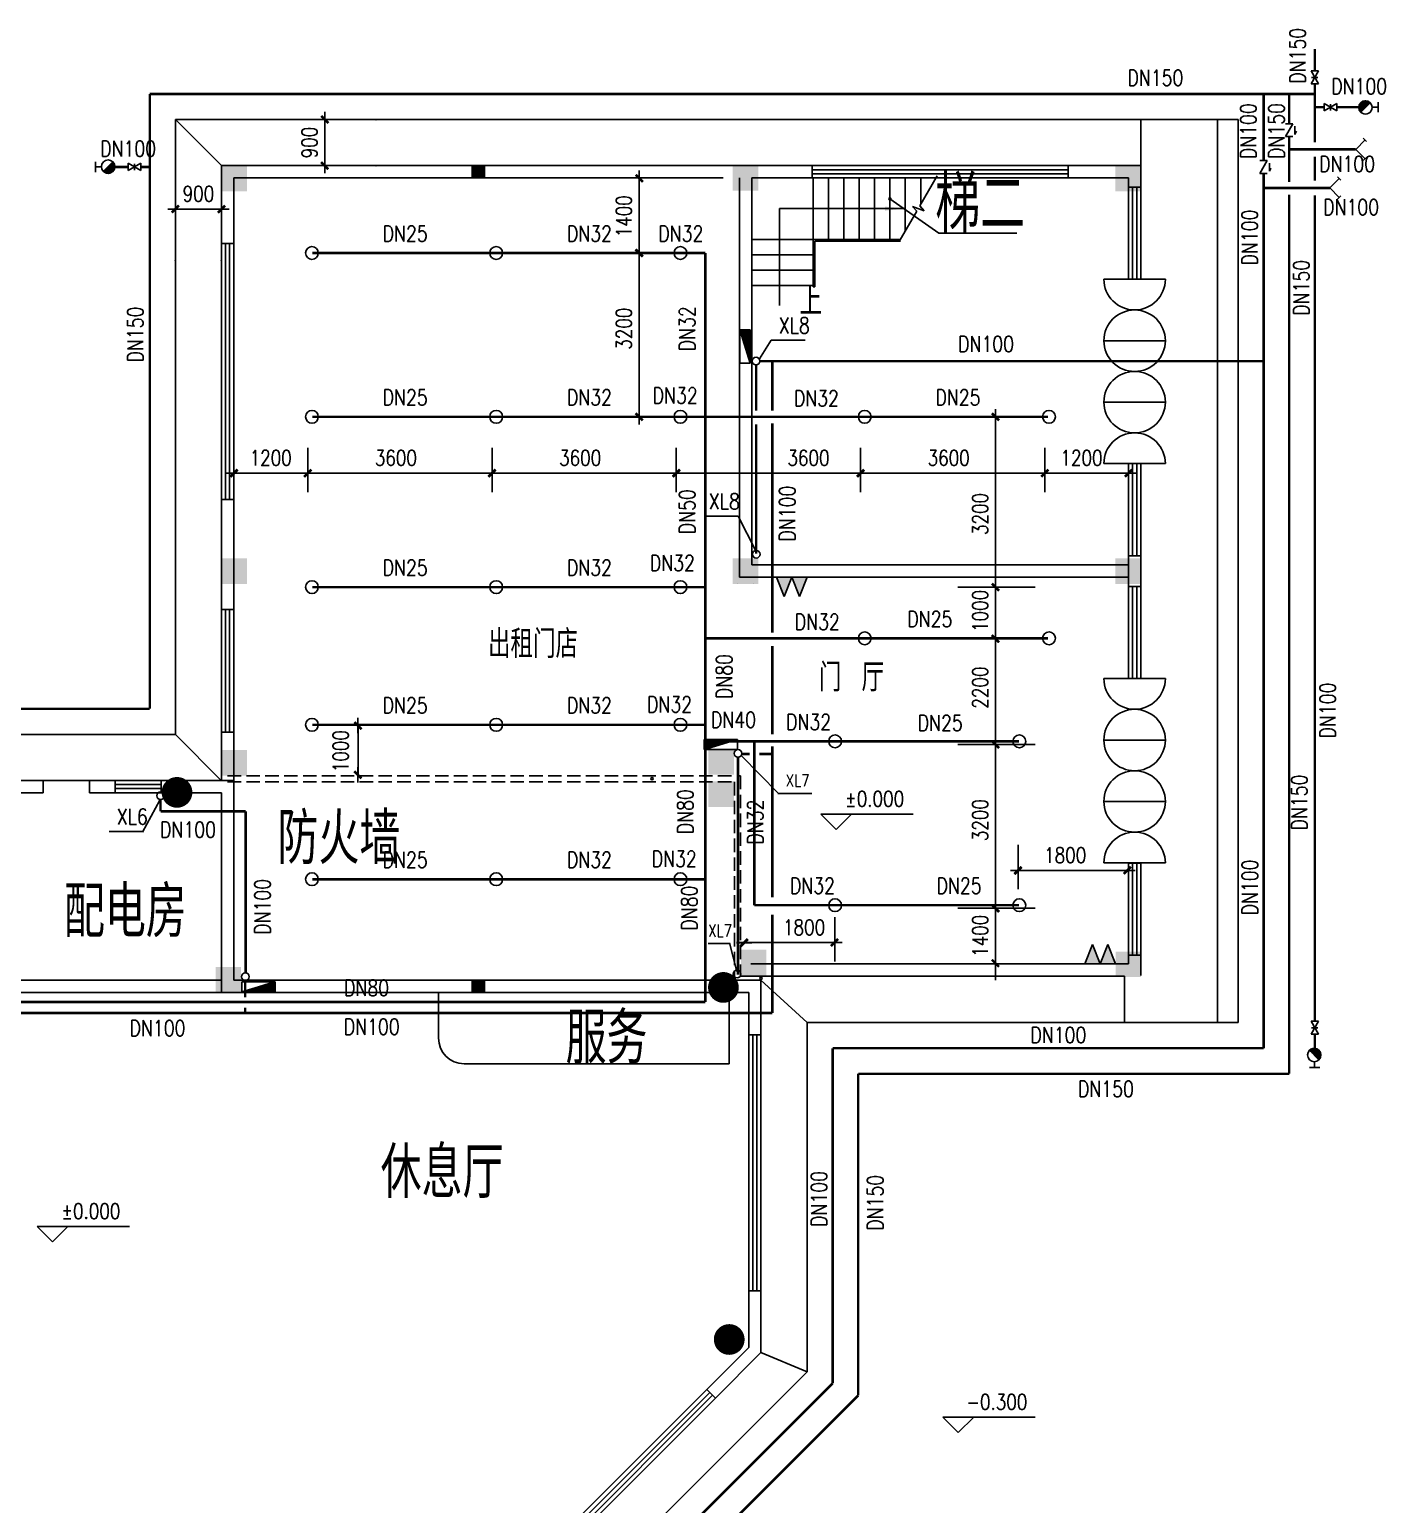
# Model space of a CAD drawing. Extents: x -59612 to 32938, y -7258 to 51372.
# Drawn here: x 7771 to 32938, y 24001 to 51372 of the extents above; entities that cross this region are included whole.
import ezdxf
from ezdxf.enums import TextEntityAlignment as Align

# ---------------------------------------------------------------- set-up
doc = ezdxf.new("R2010")
doc.units = 0
doc.header["$LTSCALE"] = 1000
doc.header["$MEASUREMENT"] = 0
doc.linetypes.add('DASH', pattern=[0.35, 0.25, -0.1])
doc.layers.get('0').update_dxf_attribs({"linetype": 'CONTINUOUS'})
doc.layers.get('DEFPOINTS').update_dxf_attribs({"linetype": 'CONTINUOUS'})
for name, color, linetype in [('P_LS_', 6, 'CONTINUOUS'), ('P_LS_GJ', 7, 'CONTINUOUS'), ('P_PL_', 4, 'CONTINUOUS'), ('P_PL_PT', 7, 'CONTINUOUS'), ('P_XF_', 4, 'CONTINUOUS'), ('P_XF_GJ', 7, 'CONTINUOUS'), ('PUB_TEXT', 7, 'CONTINUOUS'), ('WALL', 4, 'CONTINUOUS'), ('X_LS_', 6, 'CONTINUOUS'), ('X_LS_GJ', 7, 'CONTINUOUS'), ('X_XF_GJ', 7, 'CONTINUOUS'), ('墙线__窗台线', 7, 'CONTINUOUS')]:
    doc.layers.add(name, color=color, linetype=linetype)
doc.styles.add('_HZTXT', font='txt.shx', dxfattribs={"width": 0.8, "bigfont": 'hztxt.shx'})
doc.styles.add('DIM_FONT', font='SIMPLEX.shx', dxfattribs={"width": 0.8})

# ---------------------------------------------------------------- blocks, each defined once
blk = doc.blocks.new('_DIMX')
blk.add_line((-150, 0), (150, 0))
at = {"const_width": 50}
blk.add_lwpolyline([(-70, -70), (70, 70)], dxfattribs=at)
blk = doc.blocks.new('*X16')
at = {"color": 0}
for p, q in [((7200.80625, 5700.80625), (7201, 5700.80625)), ((7200.8125, 5700.8125), (7201, 5700.8125)), ((7200.81875, 5700.81875), (7201, 5700.81875)), ((7200.825, 5700.825), (7201, 5700.825)), ((7200.83125, 5700.83125), (7201, 5700.83125)), ((7200.8375, 5700.8375), (7201, 5700.8375)), ((7200.84375, 5700.84375), (7201, 5700.84375)), ((7200.85, 5700.85), (7201, 5700.85)), ((7200.85625, 5700.85625), (7201, 5700.85625)), ((7200.8625, 5700.8625), (7201, 5700.8625)), ((7200.86875, 5700.86875), (7201, 5700.86875)), ((7200.875, 5700.875), (7201, 5700.875)), ((7200.88125, 5700.88125), (7201, 5700.88125)), ((7200.8875, 5700.8875), (7201, 5700.8875)), ((7200.89375, 5700.89375), (7201, 5700.89375)), ((7200.9, 5700.9), (7201, 5700.9)), ((7200.90625, 5700.90625), (7201, 5700.90625)), ((7200.9125, 5700.9125), (7201, 5700.9125)), ((7200.91875, 5700.91875), (7201, 5700.91875)), ((7200.925, 5700.925), (7201, 5700.925)), ((7200.93125, 5700.93125), (7201, 5700.93125)), ((7200.9375, 5700.9375), (7201, 5700.9375)), ((7200.94375, 5700.94375), (7201, 5700.94375)), ((7200.95, 5700.95), (7201, 5700.95)), ((7200.95625, 5700.95625), (7201, 5700.95625)), ((7200.9625, 5700.9625), (7201, 5700.9625)), ((7200.96875, 5700.96875), (7201, 5700.96875)), ((7200.975, 5700.975), (7201, 5700.975)), ((7200.98125, 5700.98125), (7201, 5700.98125)), ((7200.9875, 5700.9875), (7201, 5700.9875)), ((7200.99375, 5700.99375), (7201, 5700.99375)), ((7200.3625, 5700.3625), (7201, 5700.3625)), ((7200.36875, 5700.36875), (7201, 5700.36875)), ((7200.375, 5700.375), (7201, 5700.375)), ((7200.38125, 5700.38125), (7201, 5700.38125)), ((7200.3875, 5700.3875), (7201, 5700.3875)), ((7200.39375, 5700.39375), (7201, 5700.39375)), ((7200.4, 5700.4), (7201, 5700.4)), ((7200.40625, 5700.40625), (7201, 5700.40625)), ((7200.4125, 5700.4125), (7201, 5700.4125)), ((7200.41875, 5700.41875), (7201, 5700.41875)), ((7200.425, 5700.425), (7201, 5700.425)), ((7200.43125, 5700.43125), (7201, 5700.43125)), ((7200.4375, 5700.4375), (7201, 5700.4375)), ((7200.44375, 5700.44375), (7201, 5700.44375)), ((7200.45, 5700.45), (7201, 5700.45)), ((7200.45625, 5700.45625), (7201, 5700.45625)), ((7200.4625, 5700.4625), (7201, 5700.4625)), ((7200.46875, 5700.46875), (7201, 5700.46875)), ((7200.475, 5700.475), (7201, 5700.475)), ((7200.48125, 5700.48125), (7201, 5700.48125)), ((7200.4875, 5700.4875), (7201, 5700.4875)), ((7200.49375, 5700.49375), (7201, 5700.49375)), ((7200.5, 5700.5), (7201, 5700.5)), ((7200.50625, 5700.50625), (7201, 5700.50625)), ((7200.5125, 5700.5125), (7201, 5700.5125)), ((7200.51875, 5700.51875), (7201, 5700.51875)), ((7200.525, 5700.525), (7201, 5700.525)), ((7200.53125, 5700.53125), (7201, 5700.53125)), ((7200.5375, 5700.5375), (7201, 5700.5375)), ((7200.54375, 5700.54375), (7201, 5700.54375)), ((7200.55, 5700.55), (7201, 5700.55)), ((7200.55625, 5700.55625), (7201, 5700.55625)), ((7200.5625, 5700.5625), (7201, 5700.5625)), ((7200.56875, 5700.56875), (7201, 5700.56875)), ((7200.575, 5700.575), (7201, 5700.575)), ((7200.58125, 5700.58125), (7201, 5700.58125)), ((7200.5875, 5700.5875), (7201, 5700.5875)), ((7200.59375, 5700.59375), (7201, 5700.59375)), ((7200.6, 5700.6), (7201, 5700.6)), ((7200.60625, 5700.60625), (7201, 5700.60625)), ((7200.6125, 5700.6125), (7201, 5700.6125)), ((7200.61875, 5700.61875), (7201, 5700.61875)), ((7200.625, 5700.625), (7201, 5700.625)), ((7200.63125, 5700.63125), (7201, 5700.63125)), ((7200.6375, 5700.6375), (7201, 5700.6375)), ((7200.64375, 5700.64375), (7201, 5700.64375)), ((7200.65, 5700.65), (7201, 5700.65)), ((7200.65625, 5700.65625), (7201, 5700.65625)), ((7200.6625, 5700.6625), (7201, 5700.6625)), ((7200.66875, 5700.66875), (7201, 5700.66875)), ((7200.675, 5700.675), (7201, 5700.675)), ((7200.68125, 5700.68125), (7201, 5700.68125)), ((7200.6875, 5700.6875), (7201, 5700.6875)), ((7200.69375, 5700.69375), (7201, 5700.69375)), ((7200.7, 5700.7), (7201, 5700.7)), ((7200.70625, 5700.70625), (7201, 5700.70625)), ((7200.7125, 5700.7125), (7201, 5700.7125)), ((7200.71875, 5700.71875), (7201, 5700.71875)), ((7200.725, 5700.725), (7201, 5700.725)), ((7200.73125, 5700.73125), (7201, 5700.73125)), ((7200.7375, 5700.7375), (7201, 5700.7375)), ((7200.74375, 5700.74375), (7201, 5700.74375)), ((7200.75, 5700.75), (7201, 5700.75)), ((7200.75625, 5700.75625), (7201, 5700.75625)), ((7200.7625, 5700.7625), (7201, 5700.7625)), ((7200.76875, 5700.76875), (7201, 5700.76875)), ((7200.775, 5700.775), (7201, 5700.775)), ((7200.78125, 5700.78125), (7201, 5700.78125)), ((7200.7875, 5700.7875), (7201, 5700.7875)), ((7200.79375, 5700.79375), (7201, 5700.79375)), ((7200.8, 5700.8), (7201, 5700.8)), ((7200.00625, 5700.00625), (7201, 5700.00625)), ((7200.0125, 5700.0125), (7201, 5700.0125)), ((7200.01875, 5700.01875), (7201, 5700.01875)), ((7200.025, 5700.025), (7201, 5700.025)), ((7200.03125, 5700.03125), (7201, 5700.03125)), ((7200.0375, 5700.0375), (7201, 5700.0375)), ((7200.04375, 5700.04375), (7201, 5700.04375)), ((7200.05, 5700.05), (7201, 5700.05)), ((7200.05625, 5700.05625), (7201, 5700.05625)), ((7200.0625, 5700.0625), (7201, 5700.0625)), ((7200.06875, 5700.06875), (7201, 5700.06875)), ((7200.075, 5700.075), (7201, 5700.075)), ((7200.08125, 5700.08125), (7201, 5700.08125)), ((7200.0875, 5700.0875), (7201, 5700.0875)), ((7200.09375, 5700.09375), (7201, 5700.09375)), ((7200.1, 5700.1), (7201, 5700.1)), ((7200.10625, 5700.10625), (7201, 5700.10625)), ((7200.1125, 5700.1125), (7201, 5700.1125)), ((7200.11875, 5700.11875), (7201, 5700.11875)), ((7200.125, 5700.125), (7201, 5700.125)), ((7200.13125, 5700.13125), (7201, 5700.13125)), ((7200.1375, 5700.1375), (7201, 5700.1375)), ((7200.14375, 5700.14375), (7201, 5700.14375)), ((7200.15, 5700.15), (7201, 5700.15)), ((7200.15625, 5700.15625), (7201, 5700.15625)), ((7200.1625, 5700.1625), (7201, 5700.1625)), ((7200.16875, 5700.16875), (7201, 5700.16875)), ((7200.175, 5700.175), (7201, 5700.175)), ((7200.18125, 5700.18125), (7201, 5700.18125)), ((7200.1875, 5700.1875), (7201, 5700.1875)), ((7200.19375, 5700.19375), (7201, 5700.19375)), ((7200.2, 5700.2), (7201, 5700.2)), ((7200.20625, 5700.20625), (7201, 5700.20625)), ((7200.2125, 5700.2125), (7201, 5700.2125)), ((7200.21875, 5700.21875), (7201, 5700.21875)), ((7200.225, 5700.225), (7201, 5700.225)), ((7200.23125, 5700.23125), (7201, 5700.23125)), ((7200.2375, 5700.2375), (7201, 5700.2375)), ((7200.24375, 5700.24375), (7201, 5700.24375)), ((7200.25, 5700.25), (7201, 5700.25)), ((7200.25625, 5700.25625), (7201, 5700.25625)), ((7200.2625, 5700.2625), (7201, 5700.2625)), ((7200.26875, 5700.26875), (7201, 5700.26875)), ((7200.275, 5700.275), (7201, 5700.275)), ((7200.28125, 5700.28125), (7201, 5700.28125)), ((7200.2875, 5700.2875), (7201, 5700.2875)), ((7200.29375, 5700.29375), (7201, 5700.29375)), ((7200.3, 5700.3), (7201, 5700.3)), ((7200.30625, 5700.30625), (7201, 5700.30625)), ((7200.3125, 5700.3125), (7201, 5700.3125)), ((7200.31875, 5700.31875), (7201, 5700.31875)), ((7200.325, 5700.325), (7201, 5700.325)), ((7200.33125, 5700.33125), (7201, 5700.33125)), ((7200.3375, 5700.3375), (7201, 5700.3375)), ((7200.34375, 5700.34375), (7201, 5700.34375)), ((7200.35, 5700.35), (7201, 5700.35)), ((7200.35625, 5700.35625), (7201, 5700.35625))]:
    blk.add_line(p, q, dxfattribs=at)
blk = doc.blocks.new('_SXHS')
for p, q in [((0.5, 0.5), (-0.5, 0.5)), ((-0.5, 0.5), (-0.5, -0.5)), ((0.5, 0.5), (-0.5, -0.5)), ((0.5, -0.5), (0.5, 0.5)), ((-0.5, -0.5), (0.5, -0.5))]:
    blk.add_line(p, q)
at = {"rotation": 180}
blk.add_blockref('*X16', (7200.5, 5700.5), dxfattribs=at)
blk = doc.blocks.new('PM_PTA')
blk.add_circle((0, 0), 125)
blk = doc.blocks.new('M_H2RAH')
for p, q in [((-125, 72), (125, -72)), ((125, 72), (-125, -72)), ((-125, 72), (-125, -72)), ((125, 72), (125, -72))]:
    blk.add_line(p, q)
at = {"color": 7}
blk.add_line((0, 60), (0, -64), dxfattribs=at)
at = {"color": 7, "flags": 9}
for tag in ['XSIZE', 'YSIZE']:
    blk.add_attdef(tag, (0, 0), '', height=0.5, dxfattribs=at)
blk = doc.blocks.new('DKS_')
at = {"color": 0}
for p, q in [((-5, 5), (-131, 5)), ((-15, 15), (-130, 15)), ((-10, 10), (-130, 10)), ((-130, -10), (-130, 10)), ((-21, 21), (-129, 21)), ((-26, 26), (-128, 26)), ((-31, 31), (-127, 31)), ((-36, 36), (-126, 36)), ((-125, -38), (-125, 38)), ((-42, 42), (-124, 42)), ((-47, 47), (-122, 47)), ((-52, 52), (-120, 52)), ((-120, -52), (-120, 52)), ((-57, 57), (-118, 57)), ((-63, 63), (-115, 63)), ((-115, -63), (-115, 63)), ((-68, 68), (-112, 68)), ((-109, -72), (-109, 72)), ((-73, 73), (-108, 73)), ((-78, 78), (-105, 78)), ((-104, -79), (-104, 79)), ((-84, 84), (-101, 84)), ((-99, -86), (-99, 86)), ((-89, 89), (-96, 89)), ((-94, -91), (-94, 91)), ((-88, -96), (-88, 88)), ((-83, -101), (-83, 83)), ((-78, -105), (-78, 78)), ((-73, -109), (-73, 73)), ((-67, -112), (-67, 67)), ((-62, -115), (-62, 62)), ((-57, -118), (-57, 57)), ((-52, -120), (-52, 52)), ((-46, -122), (-46, 46)), ((-41, -124), (-41, 41)), ((-36, -126), (-36, 36)), ((-31, -127), (-31, 31)), ((-25, -128), (-25, 25)), ((-20, -129), (-20, 20)), ((-15, -130), (-15, 15)), ((-10, -130), (-10, 10)), ((-4, -131), (-4, 4)), ((0, 0), (-131, 0)), ((6, -6), (-131, -6)), ((11, -11), (-130, -11)), ((16, -16), (-130, -16)), ((21, -21), (-129, -21)), ((27, -27), (-128, -27)), ((32, -32), (-127, -32)), ((37, -37), (-125, -37)), ((42, -42), (-124, -42)), ((48, -48), (-122, -48)), ((53, -53), (-120, -53)), ((58, -58), (-117, -58)), ((63, -63), (-114, -63)), ((69, -69), (-111, -69)), ((74, -74), (-108, -74)), ((79, -79), (-104, -79)), ((84, -84), (-100, -84)), ((90, -90), (-95, -90)), ((90, -95), (-90, -95)), ((84, -100), (-84, -100)), ((77, -105), (-77, -105)), ((70, -111), (-70, -111)), ((60, -116), (-60, -116)), ((49, -121), (-49, -121)), ((33, -126), (-33, -126)), ((1, -131), (1, -1)), ((6, -131), (6, -6)), ((11, -130), (11, -11)), ((17, -130), (17, -17)), ((22, -129), (22, -22)), ((27, -128), (27, -27)), ((32, -127), (32, -32)), ((38, -125), (38, -38)), ((43, -124), (43, -43)), ((48, -122), (48, -48)), ((53, -119), (53, -53)), ((59, -117), (59, -59)), ((64, -114), (64, -64)), ((69, -111), (69, -69)), ((74, -108), (74, -74)), ((80, -104), (80, -80)), ((85, -99), (85, -85)), ((90, -95), (90, -90))]:
    blk.add_line(p, q, dxfattribs=at)
blk.add_line((92, -92), (-92, 92))
for start, end in [(135, 315), (315, 135)]:
    blk.add_arc((0, 0), 131, start, end)
blk = doc.blocks.new('M_H4SNO')
for p, q in [((-125, 72), (125, -72)), ((-125, 72), (-125, -72)), ((-76, 113), (83, 113)), ((83, 113), (21, 140)), ((125, 72), (125, -72))]:
    blk.add_line(p, q)
at = {"color": 7, "flags": 9}
for tag in ['XSIZE', 'YSIZE']:
    blk.add_attdef(tag, (0, 0), '', height=0.5, dxfattribs=at)
blk = doc.blocks.new('M_H1SCH')
for p, q in [((-125, 72), (125, -72)), ((125, 72), (-125, -72)), ((-125, 72), (-125, -72)), ((125, 72), (125, -72))]:
    blk.add_line(p, q)
at = {"flags": 9}
for tag in ['XSIZE', 'YSIZE']:
    blk.add_attdef(tag, (0, 0), '', height=0.5, dxfattribs=at)
blk = doc.blocks.new('_LINKPT1')
blk.add_line((0, 0), (0, 0))

msp = doc.modelspace()

# ---------------------------------------------------------------- hatches: boundary and pattern name
at = {"layer": 'WALL'}
h = msp.add_hatch(color=7, dxfattribs=at)
h.paths.add_polyline_path([(16213.8, 48732.1), (15985.8, 48732.1), (15985.8, 48618.1), (16213.8, 48618.1)])
h.paths.add_polyline_path([(16213.8, 48846.1), (15985.8, 48846.1), (15985.8, 48732.1), (16213.8, 48732.1)])
h = msp.add_hatch(color=7, dxfattribs=at)
h.paths.add_polyline_path([(16213.8, 33614.4), (15985.8, 33614.4), (15985.8, 33500.4), (16213.8, 33500.4)])
h.paths.add_polyline_path([(16213.8, 33728.4), (15985.8, 33728.4), (15985.8, 33614.4), (16213.8, 33614.4)])

# ---------------------------------------------------------------- linework, layer by layer
at = {"ltscale": 0.25}
for p, q in [((32687.8, 49930.8), (32801.4, 49930.8)), ((32801.4, 49835.2), (32801.4, 50026.4)), ((32801.4, 49930.8), (32801.4, 49835.2)), ((8995.8, 48820.8), (8995.8, 48916.4)), ((8995.8, 48916.4), (8995.8, 48725.2)), ((9109.5, 48820.8), (8995.8, 48820.8)), ((31621.3, 32107.3), (31525.7, 32107.3)), ((31525.7, 32107.3), (31716.9, 32107.3)), ((31621.3, 32221), (31621.3, 32107.3))]:
    msp.add_line(p, q, dxfattribs=at)
at = {"color": 0, "linetype": 'ByBlock'}
for p, q in [((19088.5, 44184.6), (19088.5, 48627.6)), ((25701.1, 41144.6), (25701.1, 44184.6)), ((11586.4, 43136.5), (15005.4, 43136.5)), ((12935, 43140.1), (12934.1, 43140.1)), ((13236.5, 43140.1), (12936, 43140.1)), ((12936, 43136.5), (16355, 43136.5)), ((12936, 43136.5), (16355, 43136.5)), ((16355, 43140.1), (16354.1, 43140.1)), ((16656.5, 43140.1), (16356, 43140.1)), ((16356, 43136.5), (19775, 43136.5)), ((16657.4, 43140.1), (16658.4, 43140.1)), ((19775, 43140.1), (19774.1, 43140.1)), ((20076.5, 43140.1), (19776, 43140.1)), ((19776, 43136.5), (23195, 43136.5)), ((20077.4, 43140.1), (20078.4, 43140.1)), ((23195, 43140.1), (23194.1, 43140.1)), ((23496.5, 43140.1), (23196, 43140.1)), ((23196, 43136.5), (26615, 43136.5)), ((23497.4, 43140.1), (23498.4, 43140.1)), ((26615, 43140.1), (26614.1, 43140.1)), ((28168, 43140.1), (26616, 43140.1)), ((26917.4, 43140.1), (26918.4, 43140.1)), ((25701.1, 38104.6), (25701.1, 41144.6)), ((25701.1, 33731.6), (25701.1, 38104.6)), ((28168, 35768.3), (26117.7, 35768.3)), ((22795.7, 34429.3), (21035.8, 34429.3))]:
    msp.add_line(p, q, dxfattribs=at)
at = {"color": 7}
for p, q in [((19821.3, 47224.6), (18389.1, 47224.6)), ((19821.3, 47224.6), (18389.1, 47224.6)), ((26433.9, 44184.6), (25001.7, 44184.6)), ((26433.9, 44184.6), (25001.7, 44184.6)), ((26433.9, 44184.6), (25001.7, 44184.6)), ((12936, 42788.7), (12936, 43610.7)), ((12936, 42788.7), (12936, 43610.7)), ((12936, 42788.7), (12936, 43610.7)), ((16356, 42788.7), (16356, 43610.7)), ((16356, 42788.7), (16356, 43610.7)), ((19776, 42788.7), (19776, 43610.7)), ((19776, 42788.7), (19776, 43610.7)), ((23196, 42788.7), (23196, 43610.7)), ((23196, 42788.7), (23196, 43610.7)), ((26616, 42788.7), (26616, 43610.7)), ((26433.9, 41023.9), (25001.7, 41023.9)), ((26433.9, 41023.9), (25001.7, 41023.9)), ((26433.9, 41023.9), (25001.7, 41023.9)), ((25725, 38161.6), (24292.7, 38161.6)), ((25889.9, 38161.6), (24457.7, 38161.6)), ((26433.9, 38104.6), (25001.7, 38104.6)), ((26433.9, 38104.6), (25001.7, 38104.6)), ((26433.9, 38104.6), (25001.7, 38104.6)), ((26117.7, 35416.8), (26117.7, 36238.8)), ((25889.9, 35121.6), (24457.7, 35121.6)), ((26433.9, 35064.6), (25001.7, 35064.6)), ((22717, 34077.9), (22717, 34899.9))]:
    msp.add_line(p, q, dxfattribs=at)
for p, q in [((21778.7, 40850.1), (21636.2, 41206.4)), ((21778.7, 40850.1), (21921.2, 41206.4)), ((22063.7, 40850.1), (21921.2, 41206.4)), ((22063.7, 40850.1), (22206.2, 41206.4)), ((27500.7, 34390.8), (27358.2, 34034.6)), ((27500.7, 34390.8), (27643.2, 34034.6)), ((27785.7, 34390.8), (27643.2, 34034.6)), ((27785.7, 34390.8), (27928.2, 34034.6)), ((27358.2, 34034.6), (27643.2, 34034.6)), ((27643.2, 34034.6), (27928.2, 34034.6))]:
    msp.add_line(p, q)
for points in [[(21636.2, 41206.4), (21778.7, 40850.1), (21921.2, 41206.4)], [(21921.2, 41206.4), (22063.7, 40850.1), (22206.2, 41206.4)], [(27358.2, 34034.6), (27500.7, 34390.8), (27643.2, 34034.6)], [(27643.2, 34034.6), (27785.7, 34390.8), (27928.2, 34034.6)]]:
    msp.add_solid(points)
at = {"layer": 'DEFPOINTS', "color": 0, "linetype": 'ByBlock'}
for p in [(12936, 43140.1), (12936, 43136.5), (16356, 43140.1), (16356, 43136.5), (19776, 43140.1), (19776, 43136.5), (23196, 43140.1), (23196, 43136.5), (26616, 43140.1), (26616, 43136.5)]:
    msp.add_point(p, dxfattribs=at)
at = {"layer": 'P_LS_', "const_width": 47.5}
for points in [[(31626, 51007.3), (31626, 50602.5)], [(31626, 50365), (31626, 49277.5)], [(10004, 50176.1), (10004, 38766.6)], [(10004, 50176.1), (31626, 50176.1)], [(30676, 50176.1), (30676, 48938.8)], [(31151, 50176.1), (31151, 49623.6)], [(31151, 49386.1), (31151, 48544.6)], [(31626, 49013.2), (31626, 48568.6)], [(30676, 48701.3), (30676, 32468.1)], [(31151, 48304.3), (31151, 31993.1)], [(31626, 48292.3), (31626, 32967.7)], [(21258.8, 45147.1), (21258.8, 44296.9)], [(21328.7, 45217.2), (30676, 45217.2)], [(21557.2, 45217.2), (21557.2, 44298)], [(21258.8, 44047), (21258.8, 41643.8)], [(21557.2, 44064.1), (21557.2, 40176)], [(21557.2, 39931.5), (21557.2, 38295.3)], [(-875.8, 38766.6), (10004, 38766.6)], [(21557.2, 38072), (21557.2, 35267.4)], [(20919.2, 37872.3), (20919.2, 33834.6)], [(20991.8, 37926.3), (21134.6, 37926.3)], [(21315.6, 37926.3), (21553.8, 37926.3)], [(21557.2, 34948.4), (21557.2, 33119.3)], [(11774.5, 33736.3), (11774.5, 33412)], [(21557.2, 33119.3), (6895.8, 33119.3)], [(11774.5, 33220.6), (11774.5, 33117.7)], [(31626, 32730.2), (31626, 32468.1)], [(30676, 32468.1), (22677, 32468.1)], [(22677, 32468.1), (22677, 26246.9)], [(31151, 31993.1), (23152, 31993.1)], [(23152, 31993.1), (23152, 26023.4)], [(22677, 26246.9), (5451.7, 9021.6)], [(23152, 26023.4), (5675.2, 8546.6)]]:
    msp.add_lwpolyline(points, dxfattribs=at)
at = {"layer": 'P_PL_', "const_width": 47.5}
for points in [[(20315.6, 47224.6), (13017.8, 47224.6)], [(20315.6, 47224.6), (20315.6, 33327.3)], [(26675.8, 44184.6), (13017.8, 44184.6)], [(20315.6, 41023.9), (13017.8, 41023.9)], [(26675.8, 40073.9), (20315.6, 40073.9)], [(20315.6, 38469.1), (13017.8, 38469.1)], [(26136.8, 38161.6), (20335.7, 38161.6)], [(21223.7, 38161.6), (21223.7, 35121.6)], [(20315.6, 35603.7), (13017.8, 35603.7)], [(26136.8, 35121.6), (21223.7, 35121.6)], [(20315.6, 33327.3), (6024.1, 33327.3)]]:
    msp.add_lwpolyline(points, dxfattribs=at)
at = {"layer": 'P_XF_', "const_width": 47.5}
for points in [[(10202.9, 36862), (10202.9, 37092.9)], [(11784.3, 36862), (10202.9, 36862)], [(11784.3, 33875.6), (11784.3, 36862)]]:
    msp.add_lwpolyline(points, dxfattribs=at)
at = {"layer": 'PUB_TEXT'}
for p, q in [((21539.1, 45608.6), (21322.8, 45261)), ((20923.2, 42341.3), (21252.2, 41697.7)), ((13868.4, 37533.4), (13868.4, 38483.4)), ((21664.6, 37203.1), (20983.4, 37892)), ((9869.7, 36478), (10191.1, 37069.9)), ((20762.4, 34426.3), (20900.7, 33893.9))]:
    msp.add_line(p, q, dxfattribs=at)
for centre in [(21255.2, 45218.3), (21258.8, 41634.5), (20920.3, 37937.7), (10204.5, 37153.5), (11778.4, 33795.4), (20903.5, 33845.7)]:
    msp.add_circle(centre, 71.2, dxfattribs=at)
at = {"layer": 'WALL', "color": 7}
for p, q in [((10479, 49701.1), (30201, 49701.1)), ((10479, 49701.1), (10479, 38291.6)), ((11334, 48846.1), (10479, 49701.1)), ((28396, 48846.1), (28396, 49701.1)), ((29821, 49701.1), (29821, 32943.1)), ((30201, 49701.1), (30201, 32943.1)), ((11334, 48846.1), (22297, 48846.1)), ((11334, 48846.1), (11334, 47402.1)), ((15985.8, 48846.1), (15985.8, 48618.1)), ((16213.8, 48846.1), (16213.8, 48618.1)), ((22297, 48618.1), (22297, 48846.1)), ((22297, 48846.1), (27047, 48846.1)), ((27047, 48770.1), (22297, 48770.1)), ((27047, 48846.1), (28396, 48846.1)), ((27047, 48618.1), (27047, 48846.1)), ((28396, 48846.1), (28396, 48447.1)), ((20644, 48618.1), (11562, 48618.1)), ((11562, 47402.1), (11562, 48618.1)), ((20948, 41208.1), (20948, 48618.1)), ((21176, 48618.1), (22297, 48618.1)), ((21176, 41436.1), (21176, 48618.1)), ((27047, 48694.1), (22297, 48694.1)), ((22297, 48618.1), (27047, 48618.1)), ((22316, 46595.9), (22316, 48618.1)), ((22601, 47478.1), (22601, 48618.1)), ((22886, 47478.1), (22886, 48618.1)), ((23171, 47478.1), (23171, 48618.1)), ((23456, 47478.1), (23456, 48618.1)), ((23741, 47478.1), (23741, 48618.1)), ((24026, 47630.8), (24026, 48618.1)), ((24619.8, 48659.2), (24295.4, 48097.5)), ((24311, 48124.5), (24311, 48618.1)), ((27047, 48618.1), (28168, 48618.1)), ((28168, 48618.1), (28168, 48447.1)), ((23741, 48229), (24648.2, 47590.6)), ((28168, 48447.1), (28396, 48447.1)), ((28168, 48447.1), (28168, 46737.1)), ((28244, 46737.1), (28244, 48447.1)), ((28320, 46737.1), (28320, 48447.1)), ((28396, 48447.1), (28396, 46737.1)), ((24026, 48048.1), (21689.6, 48048.1)), ((21689.6, 48048.1), (21689.6, 46248.3)), ((24238.4, 47998.7), (23914.1, 47437)), ((24375.2, 48007.5), (24158.7, 48088.6)), ((24158.7, 48088.6), (24238.4, 47998.7)), ((24295.4, 48097.5), (24375.2, 48007.5)), ((11562, 47402.1), (11334, 47402.1)), ((11334, 47402.1), (11334, 40609.6)), ((11410, 42652.1), (11410, 47402.1)), ((11486, 42652.1), (11486, 47402.1)), ((11562, 47402.1), (11562, 40609.6)), ((21176, 47478.1), (23937.9, 47478.1)), ((22349.3, 47444.8), (23937.9, 47444.8)), ((22349.3, 46595.9), (22349.3, 47444.8)), ((24648.2, 47590.6), (26095, 47590.6)), ((21176, 47193.1), (22316, 47193.1)), ((21176, 46908.1), (22316, 46908.1)), ((21176, 46623.1), (22316, 46623.1)), ((22316, 46595.9), (22349.3, 46595.9)), ((28852, 46737.1), (27712, 46737.1)), ((28396, 46737.1), (28168, 46737.1)), ((28852, 45597.1), (27712, 45597.1)), ((28852, 45597.1), (27712, 45597.1)), ((28396, 45597.1), (28168, 45597.1)), ((28852, 44457.1), (27712, 44457.1)), ((28852, 44457.1), (27712, 44457.1)), ((28396, 44457.1), (28168, 44457.1)), ((28852, 43317.1), (27712, 43317.1)), ((28396, 43317.1), (28168, 43317.1)), ((28168, 43317.1), (28168, 41607.1)), ((28244, 41607.1), (28244, 43317.1)), ((28320, 41607.1), (28320, 43317.1)), ((28396, 43317.1), (28396, 41607.1)), ((11562, 42652.1), (11334, 42652.1)), ((28168, 41607.1), (28168, 41436.1)), ((28168, 41037.1), (28168, 41607.1)), ((28168, 41607.1), (28396, 41607.1)), ((28168, 41607.1), (28396, 41607.1)), ((28396, 41607.1), (28396, 41037.1)), ((28396, 41607.1), (28396, 41037.1)), ((11562, 40606.4), (11562, 41508.9)), ((28168, 41436.1), (21176, 41436.1)), ((11334, 41265.9), (11334, 40363.4)), ((28168, 41208.1), (20948, 41208.1)), ((28168, 41037.1), (28168, 41208.1)), ((28396, 41037.1), (28168, 41037.1)), ((28396, 41037.1), (28168, 41037.1)), ((28168, 39327.1), (28168, 41037.1)), ((28244, 41037.1), (28244, 39327.1)), ((28320, 41037.1), (28320, 39327.1)), ((28396, 39327.1), (28396, 41037.1)), ((11562, 40609.6), (11334, 40609.6)), ((11334, 40609.6), (11334, 38329.6)), ((11410, 38329.6), (11410, 40609.6)), ((11486, 38329.6), (11486, 40609.6)), ((11562, 40609.6), (11562, 38329.6)), ((28852, 39327.1), (27712, 39327.1)), ((28168, 39327.1), (28396, 39327.1)), ((11562, 38329.6), (11334, 38329.6)), ((11334, 38329.6), (11334, 37427.1)), ((11562, 37427.1), (11562, 38329.6)), ((-651.4, 38291.6), (10479, 38291.6)), ((10479, 38291.6), (11334, 37427.1)), ((28852, 38187.1), (27712, 38187.1)), ((28852, 38187.1), (27712, 38187.1)), ((28396, 38187.1), (28168, 38187.1)), ((6223, 37436.6), (8028.1, 37436.6)), ((8028.1, 37208.6), (8028.1, 37436.6)), ((8028.1, 37436.6), (8883.1, 37436.6)), ((8883.1, 37436.6), (9358.4, 37436.6)), ((8883.1, 37208.6), (8883.1, 37436.6)), ((9358.4, 37208.6), (9358.4, 37436.6)), ((9358.4, 37436.6), (10213.4, 37436.6)), ((10213.4, 37360.6), (9358.4, 37360.6)), ((10213.4, 37284.6), (9358.4, 37284.6)), ((10213.4, 37436.6), (11562, 37436.6)), ((10213.4, 37208.6), (10213.4, 37436.6)), ((11562, 33731.6), (11562, 37436.6)), ((8028.1, 37208.6), (6907, 37208.6)), ((9358.4, 37208.6), (8883.1, 37208.6)), ((9358.4, 37208.6), (10213.4, 37208.6)), ((11334, 37208.6), (10213.4, 37208.6)), ((11334, 33503.6), (11334, 37208.6)), ((28852, 37047.1), (27712, 37047.1)), ((28852, 37047.1), (27712, 37047.1)), ((28396, 37047.1), (28168, 37047.1)), ((22743.3, 36525.2), (22458.3, 36810.2)), ((24171, 36810.2), (22458.3, 36810.2)), ((23028.3, 36810.2), (22743.3, 36525.2)), ((28852, 35907.1), (27712, 35907.1)), ((28168, 35907.1), (28168, 34197.1)), ((28396, 35902.3), (28168, 35902.3)), ((28244, 34197.1), (28244, 35907.1)), ((28320, 34197.1), (28320, 35907.1)), ((28396, 35907.1), (28396, 34197.1)), ((28168, 34035.6), (21157, 34035.6)), ((28168, 34035.6), (28168, 34197.1)), ((28168, 34197.1), (28396, 34197.1)), ((28396, 34197.1), (28396, 33819.8)), ((11334, 33731.6), (6907, 33731.6)), ((11562, 33731.6), (21347, 33731.6)), ((15985.8, 33728.4), (15985.8, 33500.4)), ((16213.8, 33728.4), (16213.8, 33500.4)), ((28092, 33807.6), (20967, 33807.6)), ((21347, 33731.6), (21347, 32715.1)), ((21347, 33731.6), (22202, 32943.1)), ((28092, 33807.6), (28092, 32943.1)), ((11267.5, 33503.6), (5805, 33503.6)), ((11267.5, 33503.6), (21119, 33503.6)), ((11700.1, 33503.6), (11432.3, 33503.6)), ((15362, 32654.2), (15362, 33503.6)), ((20758, 32179.2), (20758, 33475.1)), ((21119, 33503.6), (21119, 32715.1)), ((30201, 32943.1), (22202, 32943.1)), ((22202, 32943.1), (22202, 26464.5)), ((21347, 32715.1), (21119, 32715.1)), ((21119, 32715.1), (21119, 27965.1)), ((21195, 27965.1), (21195, 32715.1)), ((21271, 27965.1), (21271, 32715.1)), ((21347, 32715.1), (21347, 27965.1)), ((15837, 32179.2), (20758, 32179.2)), ((8197.5, 28875.1), (7912.5, 29160.1)), ((9625.2, 29160.1), (7912.5, 29160.1)), ((8482.5, 29160.1), (8197.5, 28875.1)), ((21119, 27965.1), (21119, 26913.1)), ((21347, 27965.1), (21119, 27965.1)), ((21347, 27965.1), (21347, 26818.6)), ((21119, 26913.1), (20341.5, 26135.6)), ((21347, 26818.6), (20502.8, 25974.3)), ((22202, 26464.5), (21347, 26818.6)), ((22202, 26464.5), (16405.1, 20667.5)), ((20341.5, 26135.6), (16311, 22105.1)), ((16364.8, 22051.3), (20395.3, 26081.8)), ((16418.5, 21997.6), (20449, 26028.1)), ((20502.8, 25974.3), (20341.5, 26135.6)), ((20502.8, 25974.3), (16472.3, 21943.8)), ((25009.7, 25333.6), (24724.7, 25618.6)), ((26437.4, 25618.6), (24724.7, 25618.6)), ((25294.7, 25618.6), (25009.7, 25333.6))]:
    msp.add_line(p, q, dxfattribs=at)
at = {"layer": 'WALL', "color": 7, "linetype": 'ByBlock'}
for p, q in [((13251.2, 49702), (13251.2, 49703)), ((13251.2, 49701.1), (13251.2, 48846.1)), ((13251.2, 48845.1), (13251.2, 48844.2)), ((10478.1, 48039.5), (10477.1, 48039.5)), ((11334, 48039.5), (10479, 48039.5)), ((11335, 48039.5), (11335.9, 48039.5))]:
    msp.add_line(p, q, dxfattribs=at)
at = {"layer": 'WALL', "color": 7, "linetype": 'DASH'}
for p, q in [((11448, 37522.1), (20967, 37522.1)), ((20967, 37522.1), (20967, 33807.6)), ((11448, 37408.1), (20853, 37408.1)), ((20853, 37408.1), (20853, 33731.6))]:
    msp.add_line(p, q, dxfattribs=at)
at = {"layer": 'WALL', "color": 7, "const_width": 285}
for points in [[(10366.5, 37215.5, 1), (10651.5, 37215.5, 1)], [(20507.7, 33595.6, 1), (20792.7, 33595.6, 1)], [(20615.5, 27062.6, 1), (20900.5, 27062.6, 1)]]:
    msp.add_lwpolyline(points, format="xyb", close=True, dxfattribs=at)
at = {"layer": 'WALL', "color": 7}
for centre, radius, start, end in [((23741, 48229), 19.1, 0, 180), ((23741, 48229), 19.1, 180, 0), ((28282, 46737.1), 570, 180, 0), ((28282, 45597.1), 570, 0, 180), ((28282, 45597.1), 570, 180, 0), ((28282, 44457.1), 570, 0, 180), ((28282, 44457.1), 570, 180, 0), ((28282, 43317.1), 570, 0, 180), ((28282, 39327.1), 570, 180, 0), ((28282, 38187.1), 570, 0, 180), ((28282, 38187.1), 570, 180, 0), ((28282, 37047.1), 570, 0, 180), ((19325.4, 37468.6), 21.5, 0, 180), ((19325.4, 37468.6), 21.5, 180, 0), ((28282, 37047.1), 570, 180, 0), ((28282, 35907.1), 570, 0, 180), ((21347.9, 33765.5), 21.5, 0, 180), ((21347.9, 33765.5), 21.5, 180, 0), ((15837, 32654.2), 475, 180, 270)]:
    msp.add_arc(centre, radius, start, end, dxfattribs=at)
at = {"layer": 'WALL', "color": 7, "linetype": 'ByBlock'}
for p in [(14201.2, 49701.1), (13251.2, 48846.1), (14201.2, 48846.1), (10479, 48039.5), (10479, 47089.5), (11334, 47089.5)]:
    msp.add_point(p, dxfattribs=at)
at = {"layer": 'WALL', "color": 7}
for points in [[(11334, 48371.1), (11809, 48371.1), (11334, 48846.1), (11809, 48846.1)], [(20824.5, 48382.7), (21299.5, 48382.7), (20824.5, 48857.7), (21299.5, 48857.7)], [(27921, 48371.1), (28396, 48371.1), (27921, 48846.1), (28396, 48846.1)], [(24026, 48048.1), (23646, 48086.1), (23646, 48010.1)], [(11332.1, 41084.6), (11807.1, 41084.6), (11332.1, 41559.6), (11807.1, 41559.6)], [(11333.4, 41084.6), (11808.4, 41084.6), (11333.4, 41559.6), (11808.4, 41559.6)], [(20824.5, 41084.6), (21299.5, 41084.6), (20824.5, 41559.6), (21299.5, 41559.6)], [(20824.5, 41084.6), (21299.5, 41084.6), (20824.5, 41559.6), (21299.5, 41559.6)], [(27922.9, 41084.6), (28397.9, 41084.6), (27922.9, 41559.6), (28397.9, 41559.6)], [(27923.2, 41084.6), (28398.2, 41084.6), (27923.2, 41559.6), (28398.2, 41559.6)], [(11334.1, 37525.6), (11809.1, 37525.6), (11334.1, 38000.6), (11809.1, 38000.6)], [(20371.4, 37546.8), (20846.4, 37546.8), (20371.4, 38021.8), (20846.4, 38021.8)], [(20371.4, 36945.5), (20846.4, 36945.5), (20371.4, 37420.5), (20846.4, 37420.5)], [(20974.6, 33821.2), (21449.6, 33821.2), (20974.6, 34296.2), (21449.6, 34296.2)], [(27927.8, 33787.3), (28402.8, 33787.3), (27927.8, 34262.3), (28402.8, 34262.3)], [(11223.6, 33499.5), (11698.6, 33499.5), (11223.6, 33974.5), (11698.6, 33974.5)]]:
    msp.add_solid(points, dxfattribs=at)
at = {"layer": 'X_LS_'}
for p, q in [((32384.7, 49147.5), (32558.9, 49321.6)), ((32526.4, 49354), (32585.1, 49295.4)), ((32384.7, 49147.5), (32558.9, 48973.4)), ((32526.4, 48940.9), (32585.1, 48999.6)), ((31906.6, 48431.2), (32080.8, 48605.3)), ((32048.3, 48637.7), (32107, 48579.1)), ((31906.6, 48431.2), (32080.8, 48257.1)), ((32048.3, 48224.6), (32107, 48283.3))]:
    msp.add_line(p, q, dxfattribs=at)
at = {"layer": 'X_LS_', "const_width": 47.5}
for points in [[(31628.1, 49930.9), (31798.5, 49930.9)], [(32036, 49930.9), (32037.6, 49930.9)], [(32044.8, 49930.9), (32437.6, 49930.9)], [(31129.9, 49147.5), (32384.7, 49147.5)], [(9591.7, 48820.8), (9359.6, 48820.8)], [(9600.8, 48820.8), (9591.7, 48820.8)], [(10008.7, 48820.8), (9838.3, 48820.8)], [(30651.8, 48431.2), (31906.6, 48431.2)]]:
    msp.add_lwpolyline(points, dxfattribs=at)
at = {"layer": '墙线__窗台线', "color": 255}
for p, q in [((22165.2, 45606.7), (21535.9, 45606.7)), ((20923.2, 42341.3), (20293.8, 42341.3)), ((22291, 37195.7), (21661.7, 37195.7)), ((9878.5, 36491.9), (9249.2, 36491.9)), ((20774.9, 34408.5), (20367.5, 34408.5))]:
    msp.add_line(p, q, dxfattribs=at)

# ---------------------------------------------------------------- block references
at = {"color": 0, "linetype": 'ByBlock', "xscale": 0.95, "yscale": 0.95, "zscale": 0.95, "rotation": 90}
for p in [(19088.5, 48610.9), (19084.9, 47224.6), (19084.9, 47224.6), (19088.5, 47224.6), (19088.5, 47224.6), (19084.9, 44184.6), (25697.5, 44184.6), (25697.5, 44184.6), (25697.5, 44184.6), (25701.1, 44184.6), (25701.1, 44184.6), (25701.1, 44184.6), (25697.5, 41023.9), (25697.5, 41023.9), (25697.5, 41023.9), (25701.1, 41023.9), (25701.1, 41023.9), (25701.1, 41023.9), (25697.5, 40066.7), (25697.5, 40066.7), (25697.5, 40066.7), (25701.1, 40066.7), (25701.1, 40066.7), (25701.1, 40066.7), (13867.3, 38453.5), (25697.5, 38104.6), (25697.5, 38104.6), (25697.5, 38104.6), (25701.1, 38104.6), (25701.1, 38104.6), (25701.1, 38104.6), (13867.3, 37540.3), (25697.5, 35064.6), (25701.1, 35064.6), (25697.5, 34045.4)]:
    msp.add_blockref('_DIMX', p, dxfattribs=at)
at = {"color": 0, "linetype": 'ByBlock', "xscale": 0.95, "yscale": 0.95, "zscale": 0.95}
for p in [(11566.9, 43140.1), (11566.9, 43136.5), (12936, 43140.1), (12936, 43140.1), (12936, 43140.1), (12936, 43136.5), (12936, 43136.5), (12936, 43136.5), (16356, 43140.1), (16356, 43140.1), (16356, 43136.5), (16356, 43136.5), (19776, 43140.1), (19776, 43140.1), (19776, 43136.5), (19776, 43136.5), (23196, 43140.1), (23196, 43140.1), (23196, 43136.5), (23196, 43136.5), (26616, 43140.1), (26616, 43136.5), (28168.6, 43140.1), (26117.7, 35768.3), (28147.8, 35768.3), (26117.7, 35764.7), (21035.8, 34429.3), (21035.8, 34425.7), (22709, 34429.3)]:
    msp.add_blockref('_DIMX', p, dxfattribs=at)
at = {"yscale": 475, "zscale": 475, "rotation": 90}
for p, xscale in [((20916.2, 41082.3), 475), ((21201.2, 41082.3), 475), ((27500.7, 34034.6), -475), ((27785.7, 34034.6), -475)]:
    msp.add_blockref('_LINKPT1', p, dxfattribs=dict(at, xscale=xscale))
at = {"layer": 'P_LS_GJ', "xscale": 0.95, "yscale": 0.95, "zscale": 0.95, "rotation": 270}
for name, p in [('M_H2RAH', (31626, 50483.7)), ('M_H4SNO', (31151, 49504.8)), ('M_H4SNO', (30676, 48820)), ('M_H2RAH', (31626, 32849))]:
    msp.add_blockref(name, p, dxfattribs=at)
at = {"layer": 'P_LS_GJ', "ltscale": 0.25, "xscale": 0.95, "yscale": 0.95, "zscale": 0.95}
msp.add_blockref('M_H2RAH', (31917.5, 49930.8), dxfattribs=at)
at = {"layer": 'P_LS_GJ', "ltscale": 0.25, "xscale": 0.95, "yscale": 0.95, "zscale": 0.95, "rotation": 180}
msp.add_blockref('M_H2RAH', (9719.3, 48820.9), dxfattribs=at)
at = {"layer": 'P_PL_PT', "xscale": 0.95, "yscale": 0.95, "zscale": 0.95, "rotation": 270}
for p in [(13013, 47225.3), (16433, 47225.3), (19853, 47225.3), (13013, 44184.6), (16433, 44184.6), (19853, 44184.6), (23273, 44184.6), (26693, 44184.6), (13013, 41023.9), (16433, 41023.9), (19853, 41023.9), (23273, 40073.9), (26693, 40073.9), (13013, 38469.1), (16433, 38469.1), (19853, 38469.1), (22723.2, 38161.6), (26143.2, 38161.6), (13013, 35603.7), (16433, 35603.7), (19853, 35603.7), (22723.2, 35121.6), (26143.2, 35121.6)]:
    msp.add_blockref('PM_PTA', p, dxfattribs=at)
at = {"layer": 'P_XF_GJ', "xscale": 617.5, "yscale": 190, "zscale": 617.5}
for p, rotation in [((21052, 45487.5), 270), ((12021.6, 33606.7), 180)]:
    msp.add_blockref('_SXHS', p, dxfattribs=dict(at, rotation=rotation))
msp.add_blockref('_SXHS', (20604.2, 38104.6), dxfattribs=at)
at = {"layer": 'WALL', "color": 7, "linetype": 'ByBlock', "xscale": 0.95, "yscale": 0.95, "zscale": 0.95}
for p, rotation in [((13251.2, 49701.1), 270), ((13251.2, 48846.1), 90), ((11334, 48039.5), 179.9999999999963)]:
    msp.add_blockref('_DIMX', p, dxfattribs=dict(at, rotation=rotation))
msp.add_blockref('_DIMX', (10479, 48039.5), dxfattribs=at)
at = {"layer": 'X_LS_GJ', "xscale": 0.95, "yscale": 0.95, "zscale": 0.95}
msp.add_blockref('M_H1SCH', (31917.3, 49930.9), dxfattribs=at)
at = {"layer": 'X_LS_GJ', "xscale": 0.95, "yscale": 0.95, "zscale": 0.95, "rotation": 180}
msp.add_blockref('M_H1SCH', (9719.5, 48820.8), dxfattribs=at)
at = {"layer": 'X_XF_GJ', "xscale": 0.95, "yscale": 0.95, "zscale": 0.95}
for p, rotation in [((32566.3, 49924.9), 270), ((9230.9, 48826.8), 90), ((31615.3, 32342.5), 180)]:
    msp.add_blockref('DKS_', p, dxfattribs=dict(at, rotation=rotation))

# ---------------------------------------------------------------- texts
at = {"color": 255, "linetype": 'DASH', "style": 'DIM_FONT', "width": 0.8}
for s, p in [('DN150', (31453.9, 50365.9)), ('DN100', (30540, 48966.5)), ('DN150', (31061.9, 48970)), ('DN100', (30565.4, 46992.9)), ('DN150', (31524.1, 46058.7)), ('DN150', (9883.7, 45192.8)), ('DN32', (20124, 45401.6)), ('DN50', (20124, 42006.7)), ('DN100', (21981.2, 41870.7)), ('DN80', (20811.7, 38946.1)), ('DN100', (32011.3, 38215.5)), ('DN150', (31487.1, 36508.6)), ('DN80', (20091.2, 36439.5)), ('DN32', (21388.7, 36246.7)), ('DN100', (30567.4, 34932.1)), ('DN100', (12242.4, 34572.3)), ('DN80', (20164.4, 34650.4)), ('DN100', (22572.2, 29151.6)), ('DN150', (23614.4, 29081.5))]:
    msp.add_text(s, height=293.44, rotation=90, dxfattribs=at).set_placement(p)
for s, height, p in [('DN150', 293.44, (28149.7, 50328.2)), ('DN100', 293.44, (31932, 50170.5)), ('DN100', 293.44, (9084.3, 49012.5)), ('DN100', 293.44, (31707.9, 48730.2)), ('DN100', 293.44, (31781.9, 47928.3)), ('DN25', 293.44, (14326.5, 47438.1)), ('DN32', 293.44, (17746.5, 47438.1)), ('DN32', 293.44, (19443.3, 47438.1)), ('XL8', 293.44, (21679.7, 45733.5)), ('DN100', 293.44, (25006.5, 45388.5)), ('DN25', 293.44, (14326.5, 44398.1)), ('DN32', 293.44, (17746.5, 44398.1)), ('DN32', 293.44, (19338.3, 44433.1)), ('DN32', 293.44, (21958.5, 44381.1)), ('DN25', 293.44, (24586.5, 44398.1)), ('XL8', 293.44, (20381.6, 42468.1)), ('DN32', 293.44, (19285.9, 41324.7)), ('DN25', 293.44, (14326.5, 41237.4)), ('DN32', 293.44, (17746.5, 41237.4)), ('DN32', 293.44, (21975.5, 40232.7)), ('DN25', 293.44, (24064, 40285.1)), ('DN25', 293.44, (14326.5, 38682.6)), ('DN32', 293.44, (17746.5, 38682.6)), ('DN32', 293.44, (19233.4, 38700.1)), ('DN40', 293.44, (20419.7, 38414.6)), ('DN32', 293.44, (21814.2, 38375.1)), ('DN25', 293.44, (24256.9, 38357.6)), ('XL7', 225.72, (21805.5, 37322.5)), ('XL6', 293.44, (9393, 36618.7)), ('DN100', 293.44, (10195.5, 36377.7)), ('DN25', 293.44, (14326.5, 35817.2)), ('DN32', 293.44, (17746.5, 35817.2)), ('DN32', 293.44, (19320.8, 35834.7)), ('DN32', 293.44, (21885.8, 35335.1)), ('DN25', 293.44, (24606.7, 35335.1)), ('XL7', 225.72, (20368.3, 34535.3)), ('DN80', 293.44, (13610.1, 33440.4)), ('DN100', 293.44, (9630.1, 32693)), ('DN100', 293.44, (13605.2, 32718.3)), ('DN100', 293.44, (26349.2, 32564.6)), ('DN150', 293.44, (27231.9, 31566.3))]:
    msp.add_text(s, height=height, dxfattribs=at).set_placement(p)
at = {"color": 7, "linetype": 'ByBlock', "char_height": 285, "attachment_point": 5, "rotation": 90, "style": 'DIM_FONT'}
for s, insert in [('1400', (18803.5, 47904.7)), ('3200', (18803.5, 45819.6)), ('3200', (25416.1, 42381.4)), ('1000', (25416.1, 40582.2)), ('2200', (25416.1, 39159.6)), ('1000', (13546.6, 37979.4)), ('3200', (25416.1, 36699.6)), ('1400', (25416.1, 34553.1))]:
    msp.add_mtext(s, dxfattribs=dict(at, insert=insert))
at = {"color": 7, "linetype": 'ByBlock', "char_height": 285, "attachment_point": 5, "style": 'DIM_FONT'}
for s, insert in [('1200', (12247.1, 43421.5)), ('3600', (14570.9, 43421.5)), ('3600', (17990.9, 43421.5)), ('3600', (22228.4, 43421.5)), ('3600', (24830.9, 43421.5)), ('1200', (27296.2, 43421.5)), ('1800', (26993.3, 36049.7)), ('1800', (22146.7, 34710.7))]:
    msp.add_mtext(s, dxfattribs=dict(at, insert=insert))
at = {"layer": 'WALL', "color": 7, "style": '_HZTXT', "width": 0.8}
for s, height, p in [('梯二', 1045, (24580.7, 47603.4)), (' 上', 522.5, (21689.4, 46071.2)), ('出租门店', 522.5, (16280.4, 39708.1)), ('门 厅', 522.5, (22423.1, 39088.3)), (' 防火墙', 950, (11695.9, 35885.6)), ('  配电房', 950, (7055.7, 34524.8)), ('服务', 950, (17720.9, 32179.2)), ('休息厅', 950, (14288.4, 29685.6))]:
    msp.add_text(s, height=height, dxfattribs=at).set_placement(p)
at = {"layer": 'WALL', "color": 7, "style": 'DIM_FONT', "width": 0.8}
for s, p in [('%%p0.000', (23457.2, 37095.2)), ('%%p0.000', (8911.3, 29445.1)), ('-0.300', (25723.5, 25903.6))]:
    msp.add_text(s, height=285, dxfattribs=at).set_placement(p, align=Align.MIDDLE)
at = {"layer": 'WALL', "color": 7, "linetype": 'ByBlock', "insert": (12966.2, 49273.6), "char_height": 285, "attachment_point": 5, "rotation": 90, "style": 'DIM_FONT'}
msp.add_mtext('\\A1;900', dxfattribs=at)
at = {"layer": 'WALL', "color": 7, "linetype": 'ByBlock', "insert": (10906.5, 48324.5), "char_height": 285, "attachment_point": 5, "style": 'DIM_FONT'}
msp.add_mtext('\\A1;900', dxfattribs=at)

doc.saveas('drawing.dxf')
